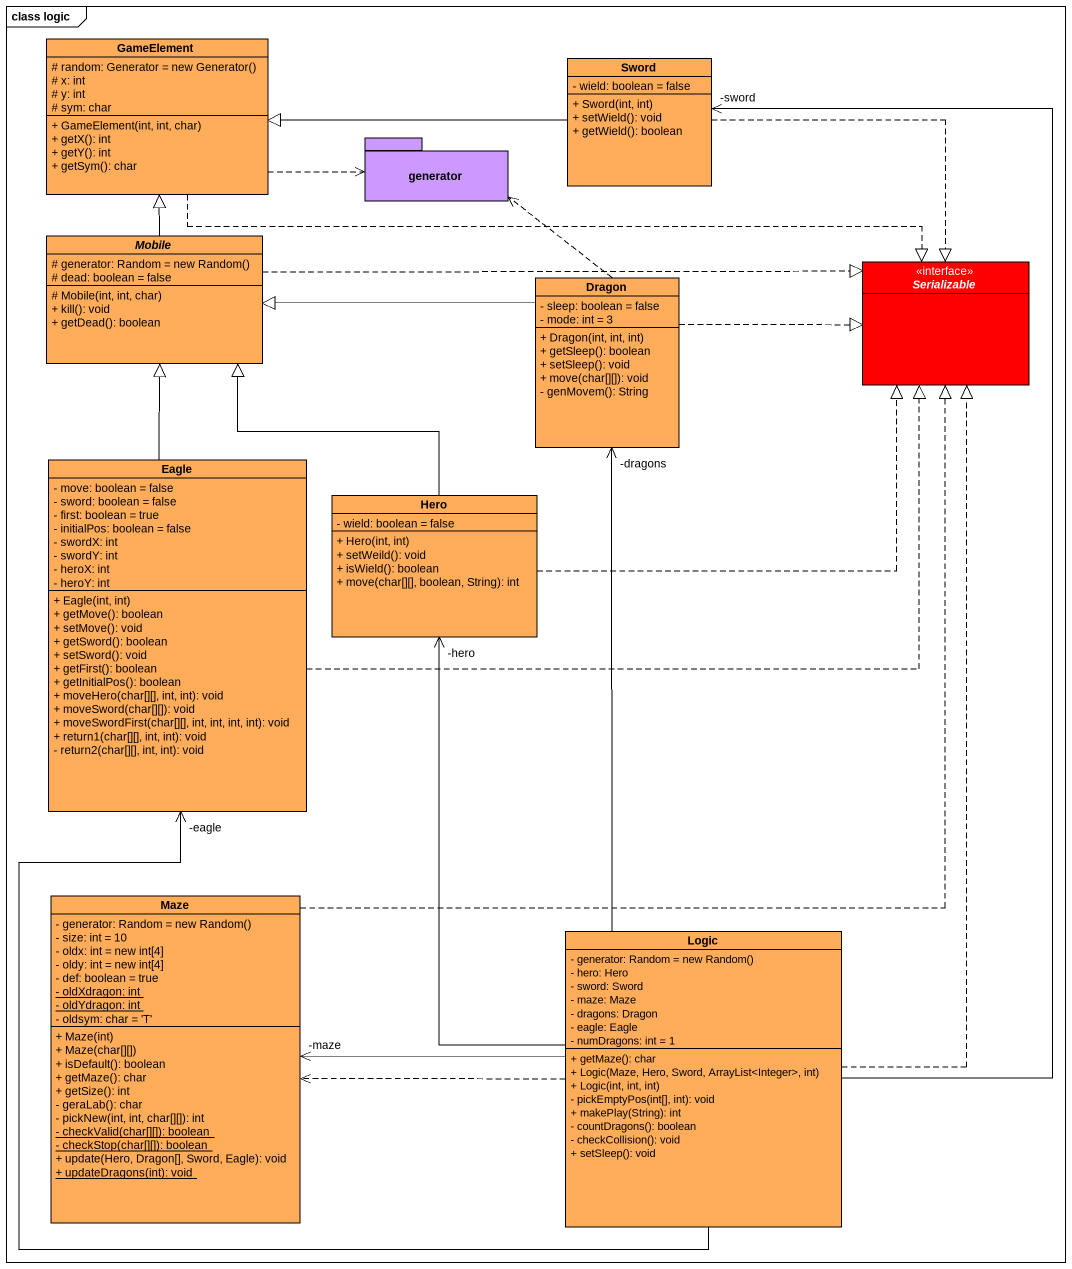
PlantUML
@startuml
mainframe class logic
hide circle
hide empty members
skinparam classAttributeIconSize 0
class GameElement #FFAD5B {
  {field} # random: Generator = new Generator()
  # x: int
  # y: int
  # sym: char
  + GameElement(int, int, char)
  + getX(): int
  + getY(): int
  + getSym(): char
}
class Sword #FFAD5B {
  - wield: boolean = false
  + Sword(int, int)
  + setWield(): void
  + getWield(): boolean
}
package generator #CC99FF {
}
abstract class Mobile #FFAD5B {
  {field} # generator: Random = new Random()
  # dead: boolean = false
  # Mobile(int, int, char)
  + kill(): void
  + getDead(): boolean
}
class Dragon #FFAD5B {
  - sleep: boolean = false
  - mode: int = 3
  + Dragon(int, int, int)
  + getSleep(): boolean
  + setSleep(): void
  + move(char[][]): void
  - genMovem(): String
}
interface Serializable #FF0000
class Eagle #FFAD5B {
  - move: boolean = false
  - sword: boolean = false
  - first: boolean = true
  - initialPos: boolean = false
  - swordX: int
  - swordY: int
  - heroX: int
  - heroY: int
  + Eagle(int, int)
  + getMove(): boolean
  + setMove(): void
  + getSword(): boolean
  + setSword(): void
  + getFirst(): boolean
  + getInitialPos(): boolean
  + moveHero(char[][], int, int): void
  + moveSword(char[][]): void
  + moveSwordFirst(char[][], int, int, int, int): void
  + return1(char[][], int, int): void
  - return2(char[][], int, int): void
}
class Hero #FFAD5B {
  - wield: boolean = false
  + Hero(int, int)
  + setWeild(): void
  + isWield(): boolean
  + move(char[][], boolean, String): int
}
class Maze #FFAD5B {
  {field} - generator: Random = new Random()
  - size: int = 10
  - oldx: int = new int[4]
  - oldy: int = new int[4]
  - def: boolean = true
  {static} - oldXdragon: int
  {static} - oldYdragon: int
  - oldsym: char = 'T'
  + Maze(int)
  + Maze(char[][])
  + isDefault(): boolean
  + getMaze(): char
  + getSize(): int
  - geraLab(): char
  - pickNew(int, int, char[][]): int
  {static} - checkValid(char[][]): boolean
  {static} - checkStop(char[][]): boolean
  + update(Hero, Dragon[], Sword, Eagle): void
  {static} + updateDragons(int): void
}
class Logic #FFAD5B {
  {field} - generator: Random = new Random()
  - hero: Hero
  - sword: Sword
  - maze: Maze
  - dragons: Dragon
  - eagle: Eagle
  - numDragons: int = 1
  + getMaze(): char
  + Logic(Maze, Hero, Sword, ArrayList<Integer>, int)
  + Logic(int, int, int)
  - pickEmptyPos(int[], int): void
  + makePlay(String): int
  - countDragons(): boolean
  - checkCollision(): void
  + setSleep(): void
}
GameElement .right.> generator
GameElement .right.|> Serializable
Sword -left-|> GameElement
Sword ..|> Serializable
Mobile -up-|> GameElement
Mobile .right.|> Serializable
Dragon .up.> generator
Dragon -left-|> Mobile
Dragon .right.|> Serializable
Eagle -up-|> Mobile
Eagle .right.|> Serializable
Hero -up-|> Mobile
Hero .right.|> Serializable
Maze .up.|> Serializable
Logic -up-> "-sword" Sword
Logic -up-> "-dragons" Dragon
Logic .up.|> Serializable
Logic -up-> "-eagle" Eagle
Logic -up-> "-hero" Hero
Logic .left.> Maze
Logic -left-> "-maze" Maze
@enduml
